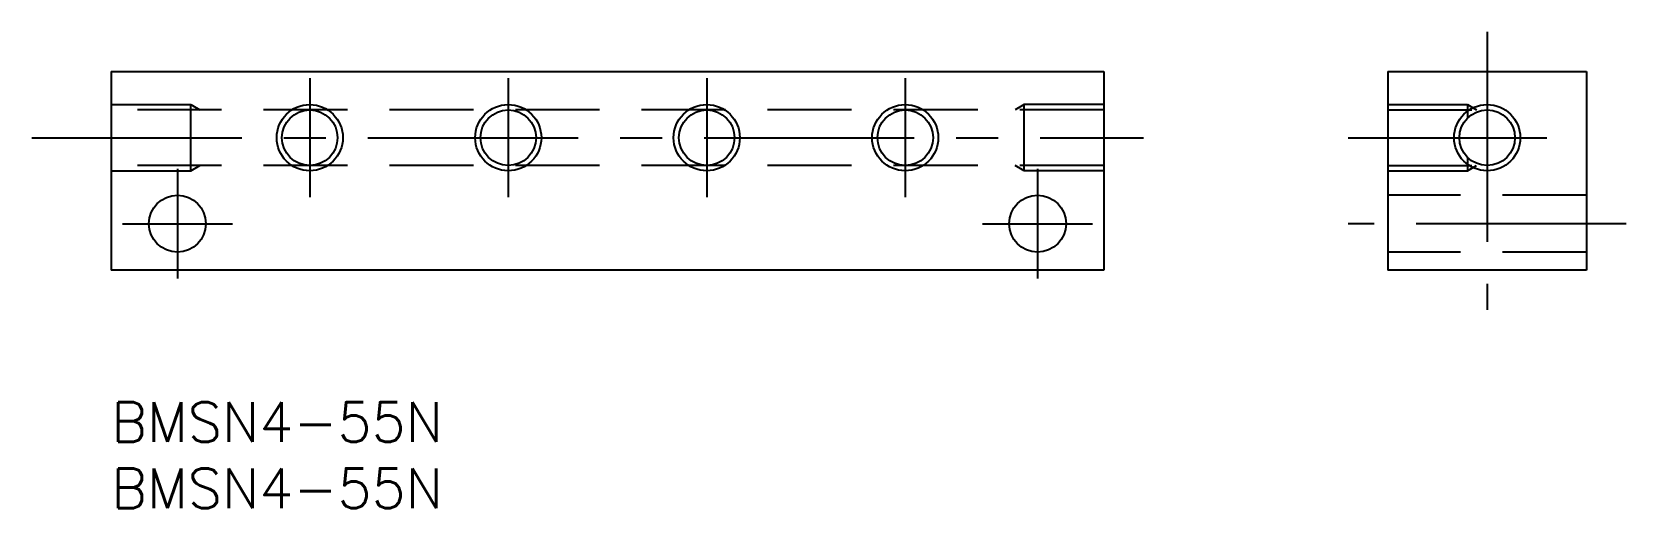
# Model space of a CAD drawing. Extents: x -6 to 114, y -8 to 28.
import ezdxf

# ---------------------------------------------------------------- set-up
doc = ezdxf.new("R2010")
doc.units = 0
doc.header["$LTSCALE"] = 0.5
doc.linetypes.add('CENTER', pattern=[50.8, 31.75, -6.35, 6.35, -6.35])
doc.linetypes.add('DASHED', pattern=[19.05, 12.7, -6.35])
for name, color, linetype in [('MSM_CENTER', 1, 'CENTER'), ('MSM_CONTINUOUS', 7, 'CONTINUOUS'), ('MSM_DASHED', 4, 'DASHED'), ('MSM_NARROW', 5, 'CONTINUOUS'), ('MSM_PART_NUMBER', 7, 'CONTINUOUS')]:
    doc.layers.add(name, color=color, linetype=linetype)
doc.styles.get("Standard").update_dxf_attribs({"font": 'txt.shx', "height": 3, "bigfont": 'bigfont.shx'})

# ---------------------------------------------------------------- blocks, each defined once
blk = doc.blocks.new('*U8')
at = {"layer": 'MSM_PART_NUMBER'}
blk.add_text('BMSN4-55N', height=3, dxfattribs=at).set_placement((0, -3))
blk = doc.blocks.new('*U9')
at = {"layer": 'MSM_PART_NUMBER'}
blk.add_text('BMSN4-55N', height=3, dxfattribs=at).set_placement((0, -8))

msp = doc.modelspace()

# ---------------------------------------------------------------- linework, layer by layer
at = {"layer": 'MSM_CENTER'}
for p, q in [((103.98, 28), (103.98, 7)), ((15, 24.5), (15, 15.5)), ((30, 24.5), (30, 15.5)), ((45, 24.5), (45, 15.5)), ((60, 24.5), (60, 15.5)), ((-6, 20), (78, 20)), ((93.48, 20), (108.48, 20)), ((5, 17.65), (5, 9.35)), ((70, 17.65), (70, 9.35)), ((0.85, 13.5), (9.15, 13.5)), ((65.85, 13.5), (74.15, 13.5)), ((114.48, 13.5), (93.48, 13.5))]:
    msp.add_line(p, q, dxfattribs=at)
at = {"layer": 'MSM_CONTINUOUS'}
for p, q in [((0, 25), (75, 25)), ((0, 25), (0, 10)), ((75, 25), (75, 10)), ((96.48, 25), (96.48, 10)), ((96.48, 25), (111.48, 25)), ((111.48, 25), (111.48, 10)), ((75, 10), (0, 10)), ((111.48, 10), (96.48, 10))]:
    msp.add_line(p, q, dxfattribs=at)
for centre, radius in [((15, 20), 2.1), ((30, 20), 2.1), ((45, 20), 2.1), ((60, 20), 2.1), ((103.98, 20), 2.1), ((5, 13.5), 2.15), ((70, 13.5), 2.15)]:
    msp.add_circle(centre, radius, dxfattribs=at)
at = {"layer": 'MSM_DASHED'}
for p, q in [((0, 22.5), (6, 22.5)), ((75, 22.1), (0, 22.1)), ((6, 17.5), (6, 22.5)), ((6, 22.5), (6.69, 22.1)), ((69, 22.5), (68.31, 22.1)), ((69, 17.5), (69, 22.5)), ((75, 22.5), (69, 22.5)), ((96.48, 22.5), (102.48, 22.5)), ((96.48, 22.1), (103.98, 22.1)), ((102.48, 22.5), (102.48, 21.47)), ((102.48, 22.5), (103.17, 22.1)), ((102.48, 18.53), (102.48, 17.5)), ((75, 17.9), (0, 17.9)), ((0, 17.5), (6, 17.5)), ((6, 17.5), (6.69, 17.9)), ((69, 17.5), (68.31, 17.9)), ((75, 17.5), (69, 17.5)), ((96.48, 17.9), (103.98, 17.9)), ((96.48, 17.5), (102.48, 17.5)), ((102.48, 17.5), (103.17, 17.9)), ((111.48, 15.65), (96.48, 15.65)), ((111.48, 11.35), (96.48, 11.35))]:
    msp.add_line(p, q, dxfattribs=at)
at = {"layer": 'MSM_NARROW'}
for centre in [(15, 20), (30, 20), (45, 20), (60, 20), (103.98, 20)]:
    msp.add_circle(centre, 2.5, dxfattribs=at)

# ---------------------------------------------------------------- block references
at = {"layer": 'MSM_CONTINUOUS'}
for name in ['*U8', '*U9']:
    msp.add_blockref(name, (0, 0), dxfattribs=at)

doc.saveas('drawing.dxf')
